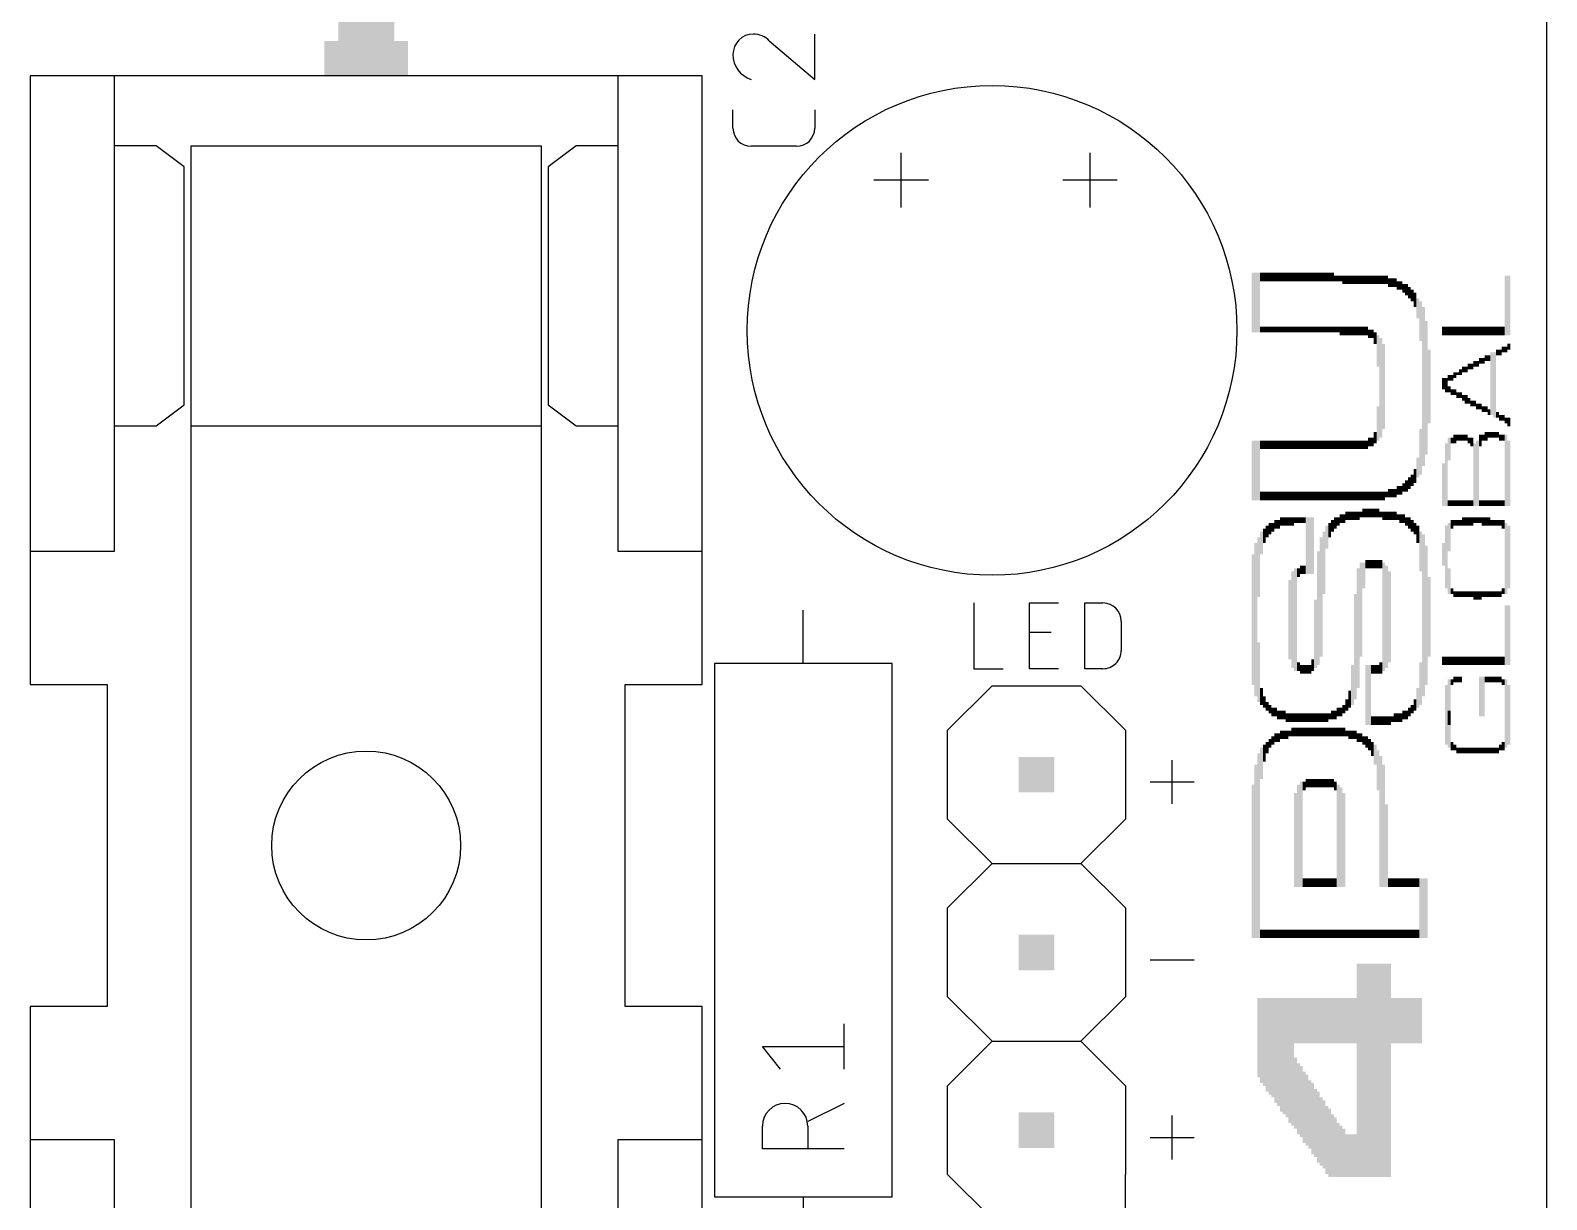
# Model space of a CAD drawing. Extents: x 0 to 90, y 0 to 113.
# Drawn here: x 68.33 to 90, y 15.2 to 31.91 of the extents above; entities that cross this region are included whole.
import ezdxf

# ---------------------------------------------------------------- set-up
doc = ezdxf.new("R2010")
doc.units = 0
for name, color, linetype in [('20', 30, 'CONTINUOUS'), ('21', 253, 'CONTINUOUS'), ('25', 253, 'CONTINUOUS'), ('51', 253, 'CONTINUOUS')]:
    doc.layers.add(name, color=color, linetype=linetype)

# ---------------------------------------------------------------- blocks, each defined once
blk = doc.blocks.new('RECT')
blk.add_solid([(-0.5, -0.5), (0.5, -0.5), (-0.5, 0.5), (0.5, 0.5)])

msp = doc.modelspace()

# ---------------------------------------------------------------- linework, layer by layer
at = {"layer": '20'}
msp.add_line((90, 0), (90, 84), dxfattribs=at)
msp.add_circle((73.1287, 20.26), 1.35, dxfattribs=at)
at = {"layer": '21'}
for p, q in [((69.5288, 31.26), (68.3287, 31.26)), ((68.3287, 31.26), (68.3287, 24.46)), ((77.9288, 31.26), (69.5288, 31.26)), ((69.5288, 31.26), (69.5288, 30.26)), ((76.7288, 24.46), (76.7288, 31.26)), ((77.9288, 24.46), (77.9288, 31.26)), ((69.5288, 30.26), (69.5288, 26.26)), ((70.1287, 30.26), (69.5288, 30.26)), ((70.5288, 29.96), (70.1287, 30.26)), ((70.6287, 26.26), (70.6287, 30.26)), ((70.6287, 30.26), (75.6287, 30.26)), ((70.6287, 26.26), (70.6287, 30.26)), ((75.6287, 30.26), (75.6287, 26.26)), ((75.6287, 30.26), (75.6287, 26.26)), ((76.1287, 30.26), (75.7288, 29.96)), ((76.7288, 30.26), (76.1287, 30.26)), ((80.7748, 29.3804), (80.7748, 30.1593)), ((83.4736, 29.3803), (83.4736, 30.1592)), ((70.5288, 26.56), (70.5288, 29.96)), ((75.7288, 29.96), (75.7288, 26.56)), ((81.1642, 29.7698), (80.3853, 29.7698)), ((83.863, 29.7697), (83.0841, 29.7697)), ((70.1287, 26.26), (70.5288, 26.56)), ((75.7288, 26.56), (76.1287, 26.26)), ((69.5288, 26.26), (69.5288, 24.46)), ((69.5288, 26.26), (70.1287, 26.26)), ((70.6287, 14.26), (70.6287, 26.26)), ((70.6287, 26.26), (75.6287, 26.26)), ((75.6287, 26.26), (75.6287, 14.26)), ((76.1287, 26.26), (76.7288, 26.26)), ((68.3287, 24.46), (68.3287, 22.56)), ((69.5288, 24.46), (68.3287, 24.46)), ((77.9288, 24.46), (76.7288, 24.46)), ((77.9288, 22.56), (77.9288, 24.46)), ((79.375, 22.86), (79.375, 23.622)), ((81.8148, 23.7267), (81.8148, 22.7869)), ((82.6073, 22.7869), (82.6073, 23.7267)), ((82.6073, 23.7267), (83.025, 23.7267)), ((83.398, 22.7869), (83.398, 23.7267)), ((83.398, 23.7267), (83.6591, 23.7267)), ((83.9202, 23.4656), (83.9202, 23.0479)), ((82.6073, 23.309), (82.9206, 23.309)), ((78.105, 22.86), (78.105, 15.24)), ((80.645, 22.86), (78.105, 22.86)), ((80.645, 15.24), (80.645, 22.86)), ((81.8148, 22.7869), (82.2325, 22.7869)), ((83.025, 22.7869), (82.6073, 22.7869)), ((83.6591, 22.7869), (83.398, 22.7869)), ((68.3287, 22.56), (69.4288, 22.56)), ((69.4288, 22.56), (69.4288, 17.96)), ((76.8287, 17.96), (76.8287, 22.56)), ((76.8287, 22.56), (77.9288, 22.56)), ((81.4387, 21.9075), (82.0738, 22.5425)), ((82.0738, 22.5425), (83.3438, 22.5425)), ((83.3438, 22.5425), (83.9788, 21.9075)), ((81.4387, 20.6375), (81.4387, 21.9075)), ((83.9788, 21.9075), (83.9788, 20.6375)), ((84.6476, 20.8548), (84.6476, 21.4813)), ((84.3344, 21.1681), (84.9609, 21.1681)), ((82.0738, 20.0025), (81.4387, 20.6375)), ((83.9788, 20.6375), (83.3438, 20.0025)), ((81.4387, 19.3675), (82.0738, 20.0025)), ((82.0738, 20.0025), (83.3438, 20.0025)), ((83.3438, 20.0025), (83.9788, 19.3675)), ((81.4387, 18.0975), (81.4387, 19.3675)), ((83.9788, 19.3675), (83.9788, 18.0975)), ((84.3344, 18.6281), (84.9609, 18.6281)), ((82.0738, 17.4625), (81.4387, 18.0975)), ((83.9788, 18.0975), (83.3438, 17.4625)), ((69.4288, 17.96), (68.3287, 17.96)), ((68.3287, 17.96), (68.3287, 16.06)), ((77.9288, 17.96), (76.8287, 17.96)), ((77.9288, 16.06), (77.9288, 17.96)), ((81.4387, 16.8275), (82.0738, 17.4625)), ((82.0738, 17.4625), (83.3438, 17.4625)), ((83.3438, 17.4625), (83.9788, 16.8275)), ((81.4387, 15.5575), (81.4387, 16.8275)), ((83.9788, 16.8275), (83.9788, 15.5575)), ((84.6476, 15.7748), (84.6476, 16.4013)), ((68.3287, 16.06), (68.3287, 9.26)), ((68.3287, 16.06), (69.5288, 16.06)), ((69.5288, 16.06), (69.5288, 9.26)), ((76.7288, 14.26), (76.7288, 16.06)), ((76.7288, 16.06), (77.9288, 16.06)), ((77.9288, 9.26), (77.9288, 16.06)), ((84.3344, 16.0881), (84.9609, 16.0881)), ((81.4387, 15.5575), (82.0738, 14.9225)), ((83.9788, 14.9225), (83.9788, 15.5575)), ((78.105, 15.24), (80.645, 15.24)), ((79.375, 15.24), (79.375, 14.478))]:
    msp.add_line(p, q, dxfattribs=at)
msp.add_circle((82.0738, 27.6225), 3.5, dxfattribs=at)
for centre, start, end in [((83.6591, 23.4656), 0, 90), ((83.6591, 23.0479), 269.9993, 0)]:
    msp.add_arc(centre, 0.2611, start, end, dxfattribs=at)
at = {"layer": '25'}
for p, q in [((79.5393, 31.2088), (79.5393, 31.858)), ((78.8901, 31.7606), (79.5393, 31.2088)), ((78.3709, 30.5127), (78.3709, 30.7723)), ((79.5393, 30.7723), (79.5393, 30.5127)), ((79.2796, 30.253), (78.6305, 30.253)), ((79.9592, 17.0614), (79.9592, 17.7105)), ((79.0504, 17.0614), (78.7908, 17.386)), ((78.7908, 17.386), (79.9592, 17.386)), ((79.9592, 16.5749), (79.4399, 16.3153)), ((78.7908, 15.9258), (78.7908, 16.2504)), ((79.4399, 16.2504), (79.4399, 15.9258)), ((79.9592, 15.9258), (78.7908, 15.9258))]:
    msp.add_line(p, q, dxfattribs=at)
for centre, radius, start, end in [((78.663, 31.5659), 0.2921, 90, 180), ((78.663, 31.5442), 0.3137, 43.6034, 90.0002), ((78.7461, 31.5659), 0.3753, 180.0001, 252.0554), ((78.6305, 30.5127), 0.2596, 180.0014, 270), ((79.2796, 30.5127), 0.2596, 270, 0), ((79.1154, 16.2504), 0.3246, 0, 180)]:
    msp.add_arc(centre, radius, start, end, dxfattribs=at)

# ---------------------------------------------------------------- block references
at = {"layer": '21', "rotation": 90}
for p, xscale, yscale in [((73.1287, 31.51), 0.5, 1.2), ((85.8018, 28.0195), 0.8534, 0.0406), ((85.8424, 28.0195), 0.8534, 0.0406), ((85.883, 28.0195), 0.8534, 0.0406), ((85.9237, 28.3853), 0.1219, 0.0406), ((85.9643, 28.3853), 0.1219, 0.0406), ((86.005, 28.3853), 0.1219, 0.0406), ((86.0456, 28.3853), 0.1219, 0.0406), ((86.0862, 28.3853), 0.1219, 0.0406), ((86.1269, 28.3853), 0.1219, 0.0406), ((86.1675, 28.3853), 0.1219, 0.0406), ((86.2082, 28.3853), 0.1219, 0.0406), ((86.2488, 28.3853), 0.1219, 0.0406), ((86.2894, 28.3853), 0.1219, 0.0406), ((86.3301, 28.3853), 0.1219, 0.0406), ((86.3707, 28.3853), 0.1219, 0.0406), ((86.4114, 28.3853), 0.1219, 0.0406), ((86.452, 28.3853), 0.1219, 0.0406), ((86.4926, 28.3853), 0.1219, 0.0406), ((86.5333, 28.3853), 0.1219, 0.0406), ((86.5739, 28.3853), 0.1219, 0.0406), ((86.6146, 28.3853), 0.1219, 0.0406), ((86.6552, 28.3853), 0.1219, 0.0406), ((86.6958, 28.3853), 0.1219, 0.0406), ((86.7365, 28.3853), 0.1219, 0.0406), ((86.7771, 28.3853), 0.1219, 0.0406), ((86.8178, 28.3853), 0.1219, 0.0406), ((86.8584, 28.3853), 0.1219, 0.0406), ((86.899, 28.3853), 0.1219, 0.0406), ((86.9397, 28.3853), 0.1219, 0.0406), ((86.9803, 28.365), 0.0813, 0.0406), ((87.021, 28.365), 0.0813, 0.0406), ((87.0616, 28.365), 0.0813, 0.0406), ((87.1022, 28.3446), 0.1219, 0.0406), ((87.1429, 28.3446), 0.1219, 0.0406), ((87.1835, 28.3446), 0.1219, 0.0406), ((87.2242, 28.3446), 0.1219, 0.0406), ((87.2648, 28.3446), 0.1219, 0.0406), ((87.3054, 28.3446), 0.1219, 0.0406), ((87.3461, 28.3446), 0.1219, 0.0406), ((87.3867, 28.3446), 0.1219, 0.0406), ((87.4274, 28.3446), 0.1219, 0.0406), ((87.468, 28.3446), 0.1219, 0.0406), ((87.5086, 28.3446), 0.1219, 0.0406), ((87.5493, 28.3446), 0.1219, 0.0406), ((87.5899, 28.3446), 0.1219, 0.0406), ((87.6306, 28.3446), 0.1219, 0.0406), ((87.6712, 28.3446), 0.1219, 0.0406), ((87.7118, 28.3446), 0.1219, 0.0406), ((89.4187, 27.9789), 0.8534, 0.0406), ((89.4594, 27.9789), 0.8534, 0.0406), ((87.7525, 28.304), 0.1219, 0.0406), ((87.7931, 28.304), 0.1219, 0.0406), ((87.8338, 28.304), 0.1219, 0.0406), ((87.8744, 28.2634), 0.1219, 0.0406), ((87.915, 28.2634), 0.1219, 0.0406), ((87.9557, 28.2227), 0.1219, 0.0406), ((87.9963, 28.2024), 0.1626, 0.0406), ((88.037, 28.1618), 0.1626, 0.0406), ((88.0776, 28.1211), 0.1626, 0.0406), ((88.1182, 28.0602), 0.2032, 0.0406), ((88.1589, 27.9382), 0.2845, 0.0406), ((88.1995, 27.7554), 0.569, 0.0406), ((88.2402, 26.8206), 2.2758, 0.0406), ((88.2808, 26.8003), 1.9101, 0.0406), ((85.9237, 27.6334), 0.0813, 0.0406), ((85.9643, 27.6334), 0.0813, 0.0406), ((86.005, 27.6334), 0.0813, 0.0406), ((86.0456, 27.6334), 0.0813, 0.0406), ((86.0862, 27.6334), 0.0813, 0.0406), ((86.1269, 27.6334), 0.0813, 0.0406), ((86.1675, 27.6334), 0.0813, 0.0406), ((86.2082, 27.6334), 0.0813, 0.0406), ((86.2488, 27.6334), 0.0813, 0.0406), ((86.2894, 27.6334), 0.0813, 0.0406), ((86.3301, 27.6334), 0.0813, 0.0406), ((86.3707, 27.6334), 0.0813, 0.0406), ((86.4114, 27.6334), 0.0813, 0.0406), ((86.452, 27.6334), 0.0813, 0.0406), ((86.4926, 27.6334), 0.0813, 0.0406), ((86.5333, 27.6334), 0.0813, 0.0406), ((86.5739, 27.6334), 0.0813, 0.0406), ((86.6146, 27.6334), 0.0813, 0.0406), ((86.6552, 27.6334), 0.0813, 0.0406), ((86.6958, 27.6334), 0.0813, 0.0406), ((86.7365, 27.6334), 0.0813, 0.0406), ((86.7771, 27.6334), 0.0813, 0.0406), ((86.8178, 27.6334), 0.0813, 0.0406), ((86.8584, 27.6334), 0.0813, 0.0406), ((86.899, 27.6334), 0.0813, 0.0406), ((86.9397, 27.6334), 0.0813, 0.0406), ((86.9803, 27.6334), 0.0813, 0.0406), ((87.021, 27.6334), 0.0813, 0.0406), ((87.0616, 27.6131), 0.1219, 0.0406), ((87.1022, 27.6131), 0.1219, 0.0406), ((87.1429, 27.6131), 0.1219, 0.0406), ((87.1835, 27.6131), 0.1219, 0.0406), ((87.2242, 27.6131), 0.1219, 0.0406), ((87.2648, 27.6131), 0.1219, 0.0406), ((87.3054, 27.6131), 0.1219, 0.0406), ((87.3461, 27.6131), 0.1219, 0.0406), ((87.3867, 27.6131), 0.1219, 0.0406), ((87.4274, 27.6131), 0.1219, 0.0406), ((87.468, 27.5725), 0.1219, 0.0406), ((87.5086, 27.5725), 0.1219, 0.0406), ((87.5493, 27.5115), 0.1626, 0.0406), ((87.5899, 27.3286), 0.447, 0.0406), ((88.5246, 27.6131), 0.1219, 0.0406), ((88.5653, 27.6131), 0.1219, 0.0406), ((88.6059, 27.6131), 0.1219, 0.0406), ((88.6466, 27.6131), 0.1219, 0.0406), ((88.6872, 27.6131), 0.1219, 0.0406), ((88.7278, 27.6131), 0.1219, 0.0406), ((88.7685, 27.6131), 0.1219, 0.0406), ((88.8091, 27.6131), 0.1219, 0.0406), ((88.8498, 27.6131), 0.1219, 0.0406), ((88.8904, 27.6131), 0.1219, 0.0406), ((88.931, 27.6131), 0.1219, 0.0406), ((88.9717, 27.6131), 0.1219, 0.0406), ((89.0123, 27.6131), 0.1219, 0.0406), ((89.053, 27.6131), 0.1219, 0.0406), ((89.0936, 27.6131), 0.1219, 0.0406), ((89.1342, 27.6131), 0.1219, 0.0406), ((89.1749, 27.6131), 0.1219, 0.0406), ((89.2155, 27.6131), 0.1219, 0.0406), ((89.2562, 27.6131), 0.1219, 0.0406), ((89.2968, 27.6131), 0.1219, 0.0406), ((89.3374, 27.6131), 0.1219, 0.0406), ((89.3781, 27.6131), 0.1219, 0.0406), ((87.6306, 26.8003), 1.4224, 0.0406), ((87.6712, 26.8206), 1.2192, 0.0406), ((88.3214, 26.8206), 1.0566, 0.0406), ((89.2155, 26.8613), 0.8941, 0.0406), ((89.2562, 26.841), 0.9347, 0.0406), ((89.2968, 27.3083), 0.0813, 0.0406), ((89.3374, 27.3083), 0.0813, 0.0406), ((89.3781, 27.349), 0.0813, 0.0406), ((89.4187, 27.349), 0.0813, 0.0406), ((89.4594, 27.3896), 0.0813, 0.0406), ((88.8091, 27.0645), 0.0813, 0.0406), ((88.8498, 27.0645), 0.0813, 0.0406), ((88.8904, 27.1051), 0.0813, 0.0406), ((88.931, 27.1051), 0.0813, 0.0406), ((88.9717, 27.1458), 0.0813, 0.0406), ((89.0123, 27.1458), 0.0813, 0.0406), ((89.053, 27.1864), 0.0813, 0.0406), ((89.0936, 27.1864), 0.0813, 0.0406), ((89.1342, 27.227), 0.0813, 0.0406), ((89.1749, 27.227), 0.0813, 0.0406), ((88.5246, 26.8613), 0.1626, 0.0406), ((88.5653, 26.841), 0.2032, 0.0406), ((88.6059, 26.9426), 0.0813, 0.0406), ((88.6466, 26.9426), 0.0813, 0.0406), ((88.6872, 26.9832), 0.0813, 0.0406), ((88.7278, 27.0035), 0.0406, 0.0406), ((88.7685, 27.0238), 0.0813, 0.0406), ((88.6059, 26.78), 0.0813, 0.0406), ((88.6466, 26.7394), 0.0813, 0.0406), ((88.6872, 26.7394), 0.0813, 0.0406), ((88.7278, 26.6987), 0.0813, 0.0406), ((88.7685, 26.6987), 0.0813, 0.0406), ((88.8091, 26.6581), 0.0813, 0.0406), ((88.8498, 26.6378), 0.1219, 0.0406), ((88.8904, 26.6174), 0.0813, 0.0406), ((87.5899, 26.2923), 0.4877, 0.0406), ((88.931, 26.5768), 0.0813, 0.0406), ((88.9717, 26.5768), 0.0813, 0.0406), ((89.0123, 26.5362), 0.0813, 0.0406), ((89.053, 26.5362), 0.0813, 0.0406), ((89.0936, 26.4955), 0.0813, 0.0406), ((89.1342, 26.4955), 0.0813, 0.0406), ((89.1749, 26.4549), 0.0813, 0.0406), ((89.2968, 26.4142), 0.0813, 0.0406), ((89.3374, 26.3736), 0.0813, 0.0406), ((89.3781, 26.3736), 0.0813, 0.0406), ((89.4187, 26.333), 0.0813, 0.0406), ((89.4594, 26.3126), 0.1219, 0.0406), ((85.8018, 25.6218), 0.8534, 0.0406), ((85.8424, 25.6218), 0.8534, 0.0406), ((85.883, 25.6218), 0.8534, 0.0406), ((85.9237, 25.9875), 0.1219, 0.0406), ((85.9643, 25.9875), 0.1219, 0.0406), ((86.005, 25.9875), 0.1219, 0.0406), ((86.0456, 25.9875), 0.1219, 0.0406), ((86.0862, 25.9875), 0.1219, 0.0406), ((86.1269, 25.9875), 0.1219, 0.0406), ((86.1675, 25.9875), 0.1219, 0.0406), ((86.2082, 25.9875), 0.1219, 0.0406), ((86.2488, 25.9875), 0.1219, 0.0406), ((86.2894, 25.9875), 0.1219, 0.0406), ((86.3301, 25.9875), 0.1219, 0.0406), ((86.3707, 25.9875), 0.1219, 0.0406), ((86.4114, 25.9875), 0.1219, 0.0406), ((86.452, 25.9875), 0.1219, 0.0406), ((86.4926, 25.9875), 0.1219, 0.0406), ((86.5333, 25.9875), 0.1219, 0.0406), ((86.5739, 25.9875), 0.1219, 0.0406), ((86.6146, 25.9875), 0.1219, 0.0406), ((86.6552, 25.9875), 0.1219, 0.0406), ((86.6958, 25.9875), 0.1219, 0.0406), ((86.7365, 25.9875), 0.1219, 0.0406), ((86.7771, 25.9875), 0.1219, 0.0406), ((86.8178, 25.9875), 0.1219, 0.0406), ((86.8584, 25.9875), 0.1219, 0.0406), ((86.899, 25.9875), 0.1219, 0.0406), ((86.9397, 25.9875), 0.1219, 0.0406), ((86.9803, 25.9875), 0.1219, 0.0406), ((87.021, 25.9875), 0.1219, 0.0406), ((87.0616, 25.9875), 0.1219, 0.0406), ((87.1022, 25.9875), 0.1219, 0.0406), ((87.1429, 25.9875), 0.1219, 0.0406), ((87.1835, 25.9875), 0.1219, 0.0406), ((87.2242, 25.9875), 0.1219, 0.0406), ((87.2648, 25.9875), 0.1219, 0.0406), ((87.3054, 25.9875), 0.1219, 0.0406), ((87.3461, 25.9875), 0.1219, 0.0406), ((87.3867, 25.9875), 0.1219, 0.0406), ((87.4274, 25.9875), 0.1219, 0.0406), ((87.468, 26.0282), 0.1219, 0.0406), ((87.5086, 26.0282), 0.1219, 0.0406), ((87.5493, 26.0891), 0.1626, 0.0406), ((88.1995, 25.8859), 0.6502, 0.0406), ((88.5653, 25.5608), 0.8941, 0.0406), ((88.6059, 25.9266), 0.3251, 0.0406), ((88.6466, 26.0485), 0.0813, 0.0406), ((88.6872, 26.0688), 0.1219, 0.0406), ((88.7278, 26.0891), 0.0813, 0.0406), ((88.7685, 26.0891), 0.0813, 0.0406), ((88.8091, 26.0891), 0.0813, 0.0406), ((88.8498, 26.0891), 0.0813, 0.0406), ((88.8904, 26.0485), 0.0813, 0.0406), ((88.931, 26.0282), 0.1219, 0.0406), ((88.9717, 25.5608), 0.8941, 0.0406), ((89.0123, 25.5811), 0.9347, 0.0406), ((89.053, 26.0485), 0.1626, 0.0406), ((89.0936, 26.0891), 0.0813, 0.0406), ((89.1342, 26.1094), 0.1219, 0.0406), ((89.1749, 26.1298), 0.0813, 0.0406), ((89.2155, 26.1298), 0.0813, 0.0406), ((89.2562, 26.1298), 0.0813, 0.0406), ((89.2968, 26.1298), 0.0813, 0.0406), ((89.3374, 26.0891), 0.0813, 0.0406), ((89.3781, 26.0891), 0.0813, 0.0406), ((89.4187, 25.6218), 1.016, 0.0406), ((89.4594, 25.5811), 0.9347, 0.0406), ((88.1589, 25.6624), 0.2845, 0.0406), ((88.1182, 25.5405), 0.2032, 0.0406), ((88.5246, 25.4186), 0.6096, 0.0406), ((87.7525, 25.2966), 0.1219, 0.0406), ((87.7931, 25.2966), 0.1219, 0.0406), ((87.8338, 25.2966), 0.1219, 0.0406), ((87.8744, 25.3373), 0.1219, 0.0406), ((87.915, 25.3373), 0.1219, 0.0406), ((87.9557, 25.3779), 0.1219, 0.0406), ((87.9963, 25.3982), 0.1626, 0.0406), ((88.037, 25.4389), 0.1626, 0.0406), ((88.0776, 25.4795), 0.1626, 0.0406), ((85.9237, 25.256), 0.1219, 0.0406), ((85.9643, 25.256), 0.1219, 0.0406), ((86.005, 25.256), 0.1219, 0.0406), ((86.0456, 25.256), 0.1219, 0.0406), ((86.0862, 25.256), 0.1219, 0.0406), ((86.1269, 25.256), 0.1219, 0.0406), ((86.1675, 25.256), 0.1219, 0.0406), ((86.2082, 25.256), 0.1219, 0.0406), ((86.2488, 25.256), 0.1219, 0.0406), ((86.2894, 25.256), 0.1219, 0.0406), ((86.3301, 25.256), 0.1219, 0.0406), ((86.3707, 25.256), 0.1219, 0.0406), ((86.4114, 25.256), 0.1219, 0.0406), ((86.452, 25.256), 0.1219, 0.0406), ((86.4926, 25.256), 0.1219, 0.0406), ((86.5333, 25.256), 0.1219, 0.0406), ((86.5739, 25.256), 0.1219, 0.0406), ((86.6146, 25.256), 0.1219, 0.0406), ((86.6552, 25.256), 0.1219, 0.0406), ((86.6958, 25.256), 0.1219, 0.0406), ((86.7365, 25.256), 0.1219, 0.0406), ((86.7771, 25.256), 0.1219, 0.0406), ((86.8178, 25.256), 0.1219, 0.0406), ((86.8584, 25.256), 0.1219, 0.0406), ((86.899, 25.256), 0.1219, 0.0406), ((86.9397, 25.256), 0.1219, 0.0406), ((86.9803, 25.256), 0.1219, 0.0406), ((87.021, 25.256), 0.1219, 0.0406), ((87.0616, 25.256), 0.1219, 0.0406), ((87.1022, 25.256), 0.1219, 0.0406), ((87.1429, 25.256), 0.1219, 0.0406), ((87.1835, 25.256), 0.1219, 0.0406), ((87.2242, 25.256), 0.1219, 0.0406), ((87.2648, 25.256), 0.1219, 0.0406), ((87.3054, 25.256), 0.1219, 0.0406), ((87.3461, 25.256), 0.1219, 0.0406), ((87.3867, 25.256), 0.1219, 0.0406), ((87.4274, 25.256), 0.1219, 0.0406), ((87.468, 25.256), 0.1219, 0.0406), ((87.5086, 25.256), 0.1219, 0.0406), ((87.5493, 25.256), 0.1219, 0.0406), ((87.5899, 25.256), 0.1219, 0.0406), ((87.6306, 25.256), 0.1219, 0.0406), ((87.6712, 25.256), 0.1219, 0.0406), ((87.7118, 25.2763), 0.0813, 0.0406), ((88.6059, 25.1544), 0.0813, 0.0406), ((88.6466, 25.1544), 0.0813, 0.0406), ((88.6872, 25.1544), 0.0813, 0.0406), ((88.7278, 25.1544), 0.0813, 0.0406), ((88.7685, 25.1544), 0.0813, 0.0406), ((88.8091, 25.1544), 0.0813, 0.0406), ((88.8498, 25.1544), 0.0813, 0.0406), ((88.8904, 25.1544), 0.0813, 0.0406), ((88.931, 25.1544), 0.0813, 0.0406), ((89.053, 25.1544), 0.0813, 0.0406), ((89.0936, 25.1544), 0.0813, 0.0406), ((89.1342, 25.1544), 0.0813, 0.0406), ((89.1749, 25.1544), 0.0813, 0.0406), ((89.2155, 25.1544), 0.0813, 0.0406), ((89.2562, 25.1544), 0.0813, 0.0406), ((89.2968, 25.1544), 0.0813, 0.0406), ((89.3374, 25.1544), 0.0813, 0.0406), ((89.3781, 25.1544), 0.0813, 0.0406), ((86.2082, 24.8902), 0.1219, 0.0406), ((86.2488, 24.8902), 0.1219, 0.0406), ((86.2894, 24.8902), 0.1219, 0.0406), ((86.3301, 24.8902), 0.1219, 0.0406), ((86.3707, 24.8902), 0.1219, 0.0406), ((86.4114, 24.9106), 0.0813, 0.0406), ((86.452, 24.9106), 0.0813, 0.0406), ((86.4926, 24.9106), 0.0813, 0.0406), ((86.5333, 24.9106), 0.0813, 0.0406), ((86.5739, 24.5448), 0.8128, 0.0406), ((86.6146, 24.5448), 0.8128, 0.0406), ((86.6552, 24.5448), 0.8128, 0.0406), ((86.9803, 24.8699), 0.1626, 0.0406), ((87.021, 24.8902), 0.1219, 0.0406), ((87.0616, 24.9309), 0.1219, 0.0406), ((87.1022, 24.9309), 0.1219, 0.0406), ((87.1429, 24.9715), 0.1219, 0.0406), ((87.1835, 24.9715), 0.1219, 0.0406), ((87.2242, 24.9715), 0.1219, 0.0406), ((87.2648, 24.9715), 0.1219, 0.0406), ((87.3054, 24.9715), 0.1219, 0.0406), ((87.3461, 24.9918), 0.0813, 0.0406), ((87.3867, 25.0122), 0.1219, 0.0406), ((87.4274, 25.0122), 0.1219, 0.0406), ((87.468, 25.0122), 0.1219, 0.0406), ((87.5086, 25.0122), 0.1219, 0.0406), ((87.5493, 25.0122), 0.1219, 0.0406), ((87.5899, 25.0122), 0.1219, 0.0406), ((87.6306, 24.9918), 0.0813, 0.0406), ((87.6712, 24.9715), 0.1219, 0.0406), ((87.7118, 24.9715), 0.1219, 0.0406), ((87.7525, 24.9715), 0.1219, 0.0406), ((87.7931, 24.9715), 0.1219, 0.0406), ((87.8338, 24.9715), 0.1219, 0.0406), ((87.8744, 24.9512), 0.0813, 0.0406), ((87.915, 24.9309), 0.1219, 0.0406), ((87.9557, 24.9309), 0.1219, 0.0406), ((87.9963, 24.8902), 0.1219, 0.0406), ((88.037, 24.8699), 0.1626, 0.0406), ((88.8091, 24.8902), 0.1219, 0.0406), ((88.8498, 24.8902), 0.1219, 0.0406), ((88.8904, 24.8902), 0.1219, 0.0406), ((88.931, 24.8902), 0.1219, 0.0406), ((88.9717, 24.9106), 0.0813, 0.0406), ((89.0123, 24.9106), 0.0813, 0.0406), ((89.053, 24.9106), 0.0813, 0.0406), ((89.0936, 24.8902), 0.1219, 0.0406), ((89.1342, 24.8902), 0.1219, 0.0406), ((89.1749, 24.8902), 0.1219, 0.0406), ((85.9237, 24.5854), 0.3251, 0.0406), ((85.9643, 24.687), 0.2032, 0.0406), ((86.005, 24.748), 0.1626, 0.0406), ((86.0456, 24.7886), 0.1626, 0.0406), ((86.0862, 24.809), 0.1219, 0.0406), ((86.1269, 24.8496), 0.1219, 0.0406), ((86.1675, 24.8496), 0.1219, 0.0406), ((86.8178, 24.301), 0.8941, 0.0406), ((86.8584, 24.6667), 0.3251, 0.0406), ((86.899, 24.7683), 0.2032, 0.0406), ((86.9397, 24.8293), 0.1626, 0.0406), ((88.0776, 24.8293), 0.1626, 0.0406), ((88.1182, 24.7886), 0.1626, 0.0406), ((88.1589, 24.7074), 0.2438, 0.0406), ((88.1995, 24.4635), 0.569, 0.0406), ((88.2402, 23.5491), 2.3165, 0.0406), ((88.5653, 24.3822), 0.8941, 0.0406), ((88.6059, 24.6667), 0.4064, 0.0406), ((88.6466, 24.8496), 0.1219, 0.0406), ((88.6872, 24.8699), 0.0813, 0.0406), ((88.7278, 24.8699), 0.0813, 0.0406), ((88.7685, 24.8699), 0.0813, 0.0406), ((89.2155, 24.8699), 0.0813, 0.0406), ((89.2562, 24.8699), 0.0813, 0.0406), ((89.2968, 24.8699), 0.0813, 0.0406), ((89.3374, 24.8699), 0.0813, 0.0406), ((89.3781, 24.8496), 0.1219, 0.0406), ((89.4187, 24.3619), 1.016, 0.0406), ((89.4594, 24.3822), 0.8941, 0.0406), ((85.8424, 23.4882), 2.1946, 0.0406), ((85.883, 24.24), 0.8534, 0.0406), ((86.7771, 23.8133), 1.7069, 0.0406), ((88.2808, 23.5491), 1.9914, 0.0406), ((88.5246, 24.4229), 0.3251, 0.0406), ((85.8018, 23.4882), 1.8694, 0.0406), ((86.7365, 23.6507), 1.6256, 0.0406), ((87.3461, 23.6304), 1.3411, 0.0406), ((87.3867, 24.1181), 0.3658, 0.0406), ((87.4274, 24.2806), 0.1219, 0.0406), ((87.468, 24.2806), 0.1219, 0.0406), ((87.5086, 24.2806), 0.1219, 0.0406), ((87.5493, 24.2806), 0.1219, 0.0406), ((87.5899, 24.2806), 0.1219, 0.0406), ((87.6306, 24.2806), 0.1219, 0.0406), ((87.6712, 23.5288), 1.5443, 0.0406), ((86.3301, 23.4882), 1.1379, 0.0406), ((86.3707, 23.4882), 1.3818, 0.0406), ((86.4114, 23.4882), 1.463, 0.0406), ((86.452, 24.1587), 0.1219, 0.0406), ((86.4926, 24.1994), 0.1219, 0.0406), ((86.5333, 24.1994), 0.1219, 0.0406), ((87.3054, 23.3662), 1.7069, 0.0406), ((87.7118, 23.5288), 1.463, 0.0406), ((87.7525, 23.5288), 1.3005, 0.0406), ((88.3214, 23.5288), 1.1379, 0.0406), ((88.6059, 24.0368), 0.3658, 0.0406), ((87.2648, 23.1021), 1.5037, 0.0406), ((88.6466, 23.8946), 0.0813, 0.0406), ((88.6872, 23.8539), 0.0813, 0.0406), ((88.7278, 23.8539), 0.0813, 0.0406), ((88.7685, 23.8539), 0.0813, 0.0406), ((88.8091, 23.8539), 0.0813, 0.0406), ((88.8498, 23.8539), 0.0813, 0.0406), ((88.8904, 23.8539), 0.0813, 0.0406), ((88.931, 23.8539), 0.0813, 0.0406), ((88.9717, 23.8336), 0.1219, 0.0406), ((89.0123, 23.8336), 0.1219, 0.0406), ((89.053, 23.8336), 0.1219, 0.0406), ((89.0936, 23.8539), 0.0813, 0.0406), ((89.1342, 23.8539), 0.0813, 0.0406), ((89.1749, 23.8539), 0.0813, 0.0406), ((89.2155, 23.8539), 0.0813, 0.0406), ((89.2562, 23.8539), 0.0813, 0.0406), ((89.2968, 23.8539), 0.0813, 0.0406), ((89.3374, 23.8539), 0.0813, 0.0406), ((89.3781, 23.8946), 0.0813, 0.0406), ((86.6958, 23.285), 0.9754, 0.0406), ((89.4187, 23.2646), 0.8534, 0.0406), ((89.4594, 23.2646), 0.8534, 0.0406), ((85.883, 22.7363), 0.8534, 0.0406), ((86.452, 22.8176), 0.1219, 0.0406), ((86.4926, 22.777), 0.1219, 0.0406), ((86.5333, 22.777), 0.1219, 0.0406), ((86.5739, 22.777), 0.1219, 0.0406), ((86.6146, 22.777), 0.1219, 0.0406), ((86.6552, 22.8379), 0.1626, 0.0406), ((87.2242, 22.5534), 0.569, 0.0406), ((87.4274, 22.4112), 0.8534, 0.0406), ((87.468, 22.4112), 0.8534, 0.0406), ((87.5086, 22.777), 0.1219, 0.0406), ((87.5493, 22.777), 0.1219, 0.0406), ((87.5899, 22.777), 0.1219, 0.0406), ((87.6306, 22.7973), 0.1626, 0.0406), ((88.1995, 22.5738), 0.6096, 0.0406), ((88.5246, 22.8989), 0.1219, 0.0406), ((88.5653, 22.8989), 0.1219, 0.0406), ((88.6059, 22.8989), 0.1219, 0.0406), ((88.6466, 22.8989), 0.1219, 0.0406), ((88.6872, 22.8989), 0.1219, 0.0406), ((88.7278, 22.8989), 0.1219, 0.0406), ((88.7685, 22.8989), 0.1219, 0.0406), ((88.8091, 22.8989), 0.1219, 0.0406), ((88.8498, 22.8989), 0.1219, 0.0406), ((88.8904, 22.8989), 0.1219, 0.0406), ((88.931, 22.8989), 0.1219, 0.0406), ((88.9717, 22.8989), 0.1219, 0.0406), ((89.0123, 22.8989), 0.1219, 0.0406), ((89.053, 22.8989), 0.1219, 0.0406), ((89.0936, 22.8989), 0.1219, 0.0406), ((89.1342, 22.8989), 0.1219, 0.0406), ((89.1749, 22.8989), 0.1219, 0.0406), ((89.2155, 22.8989), 0.1219, 0.0406), ((89.2562, 22.8989), 0.1219, 0.0406), ((89.2968, 22.8989), 0.1219, 0.0406), ((89.3374, 22.8989), 0.1219, 0.0406), ((89.3781, 22.8989), 0.1219, 0.0406), ((88.5653, 22.1267), 0.8534, 0.0406), ((88.6059, 22.4112), 0.447, 0.0406), ((88.6466, 22.5941), 0.0813, 0.0406), ((88.6872, 22.6347), 0.0813, 0.0406), ((88.7278, 22.6347), 0.0813, 0.0406), ((88.7685, 22.6347), 0.0813, 0.0406), ((89.053, 22.3909), 0.569, 0.0406), ((89.0936, 22.3909), 0.569, 0.0406), ((89.1342, 22.6347), 0.0813, 0.0406), ((89.1749, 22.6347), 0.0813, 0.0406), ((89.2155, 22.6347), 0.0813, 0.0406), ((89.2562, 22.6347), 0.0813, 0.0406), ((89.2968, 22.6347), 0.0813, 0.0406), ((89.3374, 22.6347), 0.0813, 0.0406), ((89.3781, 22.5941), 0.0813, 0.0406), ((89.4187, 22.147), 0.9754, 0.0406), ((89.4594, 22.1267), 0.8534, 0.0406), ((85.9237, 22.3909), 0.2438, 0.0406), ((85.9643, 22.3096), 0.1626, 0.0406), ((87.1429, 22.269), 0.1626, 0.0406), ((87.1835, 22.3502), 0.2438, 0.0406), ((88.1182, 22.269), 0.1626, 0.0406), ((88.1589, 22.3706), 0.2845, 0.0406), ((86.005, 22.2486), 0.1219, 0.0406), ((86.0456, 22.208), 0.1219, 0.0406), ((86.0862, 22.1674), 0.1219, 0.0406), ((86.1269, 22.1674), 0.1219, 0.0406), ((86.1675, 22.1267), 0.1219, 0.0406), ((86.2082, 22.1267), 0.1219, 0.0406), ((86.2488, 22.1267), 0.1219, 0.0406), ((86.2894, 22.0861), 0.1219, 0.0406), ((86.3301, 22.0861), 0.1219, 0.0406), ((86.3707, 22.0861), 0.1219, 0.0406), ((86.4114, 22.0861), 0.1219, 0.0406), ((86.452, 22.0861), 0.1219, 0.0406), ((86.4926, 22.0861), 0.1219, 0.0406), ((86.5333, 22.0861), 0.1219, 0.0406), ((86.5739, 22.0861), 0.1219, 0.0406), ((86.6146, 22.0861), 0.1219, 0.0406), ((86.6552, 22.0861), 0.1219, 0.0406), ((86.6958, 22.0861), 0.1219, 0.0406), ((86.7365, 22.0861), 0.1219, 0.0406), ((86.7771, 22.0861), 0.1219, 0.0406), ((86.8178, 22.0861), 0.1219, 0.0406), ((86.8584, 22.0861), 0.1219, 0.0406), ((86.899, 22.1064), 0.0813, 0.0406), ((86.9397, 22.1267), 0.1219, 0.0406), ((86.9803, 22.1267), 0.1219, 0.0406), ((87.021, 22.1674), 0.1219, 0.0406), ((87.0616, 22.1674), 0.1219, 0.0406), ((87.1022, 22.208), 0.1219, 0.0406), ((87.5086, 22.0454), 0.1219, 0.0406), ((87.5493, 22.0454), 0.1219, 0.0406), ((87.5899, 22.0454), 0.1219, 0.0406), ((87.6306, 22.0454), 0.1219, 0.0406), ((87.6712, 22.0454), 0.1219, 0.0406), ((87.7118, 22.0454), 0.1219, 0.0406), ((87.7525, 22.0454), 0.1219, 0.0406), ((87.7931, 22.0658), 0.0813, 0.0406), ((87.8338, 22.0861), 0.1219, 0.0406), ((87.8744, 22.0861), 0.1219, 0.0406), ((87.915, 22.0861), 0.1219, 0.0406), ((87.9557, 22.1267), 0.1219, 0.0406), ((87.9963, 22.1267), 0.1219, 0.0406), ((88.037, 22.1674), 0.1219, 0.0406), ((88.0776, 22.208), 0.1219, 0.0406), ((88.6059, 22.0861), 0.2032, 0.0406), ((86.2082, 21.8422), 0.1219, 0.0406), ((86.2488, 21.8422), 0.1219, 0.0406), ((86.2894, 21.8422), 0.1219, 0.0406), ((86.3301, 21.8626), 0.0813, 0.0406), ((86.3707, 21.8829), 0.1219, 0.0406), ((86.4114, 21.8829), 0.1219, 0.0406), ((86.452, 21.8829), 0.1219, 0.0406), ((86.4926, 21.8829), 0.1219, 0.0406), ((86.5333, 21.8829), 0.1219, 0.0406), ((86.5739, 21.8829), 0.1219, 0.0406), ((86.6146, 21.8829), 0.1219, 0.0406), ((86.6552, 21.8829), 0.1219, 0.0406), ((86.6958, 21.8829), 0.1219, 0.0406), ((86.7365, 21.8829), 0.1219, 0.0406), ((86.7771, 21.8829), 0.1219, 0.0406), ((86.8178, 21.8829), 0.1219, 0.0406), ((86.8584, 21.8829), 0.1219, 0.0406), ((86.899, 21.8829), 0.1219, 0.0406), ((86.9397, 21.8829), 0.1219, 0.0406), ((86.9803, 21.8829), 0.1219, 0.0406), ((87.021, 21.8829), 0.1219, 0.0406), ((87.0616, 21.8829), 0.1219, 0.0406), ((87.1022, 21.8829), 0.1219, 0.0406), ((87.1429, 21.8626), 0.0813, 0.0406), ((87.1835, 21.8422), 0.1219, 0.0406), ((87.2242, 21.8422), 0.1219, 0.0406), ((87.2648, 21.8422), 0.1219, 0.0406), ((88.6059, 21.8422), 0.3658, 0.0406), ((85.9643, 21.5781), 0.2438, 0.0406), ((86.005, 21.6594), 0.1626, 0.0406), ((86.0456, 21.7203), 0.1219, 0.0406), ((86.0862, 21.761), 0.1219, 0.0406), ((86.1269, 21.8016), 0.1219, 0.0406), ((86.1675, 21.8016), 0.1219, 0.0406), ((87.3054, 21.8016), 0.1219, 0.0406), ((87.3461, 21.8016), 0.1219, 0.0406), ((87.3867, 21.761), 0.1219, 0.0406), ((87.4274, 21.7406), 0.1626, 0.0406), ((87.468, 21.7), 0.1626, 0.0406), ((87.5086, 21.639), 0.2032, 0.0406), ((87.5493, 21.5578), 0.2845, 0.0406), ((88.6466, 21.6797), 0.1219, 0.0406), ((88.6872, 21.6594), 0.0813, 0.0406), ((89.3374, 21.6594), 0.0813, 0.0406), ((89.3781, 21.6797), 0.1219, 0.0406), ((85.883, 20.2573), 2.6416, 0.0406), ((85.9237, 21.4358), 0.447, 0.0406), ((87.5899, 21.3342), 0.569, 0.0406), ((87.6306, 20.6027), 1.8694, 0.0406), ((88.7278, 21.6187), 0.0813, 0.0406), ((88.7685, 21.6187), 0.0813, 0.0406), ((88.8091, 21.6187), 0.0813, 0.0406), ((88.8498, 21.6187), 0.0813, 0.0406), ((88.8904, 21.6187), 0.0813, 0.0406), ((88.931, 21.6187), 0.0813, 0.0406), ((88.9717, 21.6187), 0.0813, 0.0406), ((89.0123, 21.6187), 0.0813, 0.0406), ((89.053, 21.6187), 0.0813, 0.0406), ((89.0936, 21.6187), 0.0813, 0.0406), ((89.1342, 21.6187), 0.0813, 0.0406), ((89.1749, 21.6187), 0.0813, 0.0406), ((89.2155, 21.6187), 0.0813, 0.0406), ((89.2562, 21.6187), 0.0813, 0.0406), ((89.2968, 21.6187), 0.0813, 0.0406), ((85.8424, 20.176), 2.479, 0.0406), ((87.6712, 20.5418), 1.7475, 0.0406), ((85.8018, 20.0338), 2.1946, 0.0406), ((86.452, 20.3995), 1.463, 0.0406), ((86.4926, 20.4198), 1.5037, 0.0406), ((86.5333, 21.1107), 0.1219, 0.0406), ((86.5739, 21.1514), 0.1219, 0.0406), ((86.6146, 21.1514), 0.1219, 0.0406), ((86.6552, 21.1514), 0.1219, 0.0406), ((86.6958, 21.1514), 0.1219, 0.0406), ((86.7365, 21.1514), 0.1219, 0.0406), ((86.7771, 21.1514), 0.1219, 0.0406), ((86.8178, 21.1514), 0.1219, 0.0406), ((86.8584, 21.1514), 0.1219, 0.0406), ((86.899, 21.1514), 0.1219, 0.0406), ((86.9397, 21.1514), 0.1219, 0.0406), ((86.9803, 21.1107), 0.1219, 0.0406), ((87.021, 20.3995), 1.463, 0.0406), ((87.0616, 20.3792), 1.4224, 0.0406), ((86.4114, 20.3386), 1.3411, 0.0406), ((87.1022, 20.3386), 1.3411, 0.0406), ((87.7118, 20.2573), 1.1786, 0.0406), ((86.5333, 19.729), 0.1219, 0.0406), ((86.5739, 19.729), 0.1219, 0.0406), ((86.6146, 19.729), 0.1219, 0.0406), ((86.6552, 19.729), 0.1219, 0.0406), ((86.6958, 19.729), 0.1219, 0.0406), ((86.7365, 19.729), 0.1219, 0.0406), ((86.7771, 19.729), 0.1219, 0.0406), ((86.8178, 19.729), 0.1219, 0.0406), ((86.8584, 19.729), 0.1219, 0.0406), ((86.899, 19.729), 0.1219, 0.0406), ((86.9397, 19.729), 0.1219, 0.0406), ((86.9803, 19.729), 0.1219, 0.0406), ((87.7525, 19.729), 0.1219, 0.0406), ((87.7931, 19.729), 0.1219, 0.0406), ((87.8338, 19.729), 0.1219, 0.0406), ((87.8744, 19.729), 0.1219, 0.0406), ((87.915, 19.729), 0.1219, 0.0406), ((87.9557, 19.729), 0.1219, 0.0406), ((87.9963, 19.729), 0.1219, 0.0406), ((88.037, 19.729), 0.1219, 0.0406), ((88.0776, 19.729), 0.1219, 0.0406), ((88.1182, 19.729), 0.1219, 0.0406), ((88.1589, 19.729), 0.1219, 0.0406), ((88.1995, 19.3632), 0.8534, 0.0406), ((88.2402, 19.3632), 0.8534, 0.0406), ((88.2808, 19.3632), 0.8534, 0.0406), ((85.9237, 18.9974), 0.1219, 0.0406), ((85.9643, 18.9974), 0.1219, 0.0406), ((86.005, 18.9974), 0.1219, 0.0406), ((86.0456, 18.9974), 0.1219, 0.0406), ((86.0862, 18.9974), 0.1219, 0.0406), ((86.1269, 18.9974), 0.1219, 0.0406), ((86.1675, 18.9974), 0.1219, 0.0406), ((86.2082, 18.9974), 0.1219, 0.0406), ((86.2488, 18.9974), 0.1219, 0.0406), ((86.2894, 18.9974), 0.1219, 0.0406), ((86.3301, 18.9974), 0.1219, 0.0406), ((86.3707, 18.9974), 0.1219, 0.0406), ((86.4114, 18.9974), 0.1219, 0.0406), ((86.452, 18.9974), 0.1219, 0.0406), ((86.4926, 18.9974), 0.1219, 0.0406), ((86.5333, 18.9974), 0.1219, 0.0406), ((86.5739, 18.9974), 0.1219, 0.0406), ((86.6146, 18.9974), 0.1219, 0.0406), ((86.6552, 18.9974), 0.1219, 0.0406), ((86.6958, 18.9974), 0.1219, 0.0406), ((86.7365, 18.9974), 0.1219, 0.0406), ((86.7771, 18.9974), 0.1219, 0.0406), ((86.8178, 18.9974), 0.1219, 0.0406), ((86.8584, 18.9974), 0.1219, 0.0406), ((86.899, 18.9974), 0.1219, 0.0406), ((86.9397, 18.9974), 0.1219, 0.0406), ((86.9803, 18.9974), 0.1219, 0.0406), ((87.021, 18.9974), 0.1219, 0.0406), ((87.0616, 18.9974), 0.1219, 0.0406), ((87.1022, 18.9974), 0.1219, 0.0406), ((87.1429, 18.9974), 0.1219, 0.0406), ((87.1835, 18.9974), 0.1219, 0.0406), ((87.2242, 18.9974), 0.1219, 0.0406), ((87.2648, 18.9974), 0.1219, 0.0406), ((87.3054, 18.9974), 0.1219, 0.0406), ((87.3461, 18.9974), 0.1219, 0.0406), ((87.3867, 18.9974), 0.1219, 0.0406), ((87.4274, 18.9974), 0.1219, 0.0406), ((87.468, 18.9974), 0.1219, 0.0406), ((87.5086, 18.9974), 0.1219, 0.0406), ((87.5493, 18.9974), 0.1219, 0.0406), ((87.5899, 18.9974), 0.1219, 0.0406), ((87.6306, 18.9974), 0.1219, 0.0406), ((87.6712, 18.9974), 0.1219, 0.0406), ((87.7118, 18.9974), 0.1219, 0.0406), ((87.7525, 18.9974), 0.1219, 0.0406), ((87.7931, 18.9974), 0.1219, 0.0406), ((87.8338, 18.9974), 0.1219, 0.0406), ((87.8744, 18.9974), 0.1219, 0.0406), ((87.915, 18.9974), 0.1219, 0.0406), ((87.9557, 18.9974), 0.1219, 0.0406), ((87.9963, 18.9974), 0.1219, 0.0406), ((88.037, 18.9974), 0.1219, 0.0406), ((88.0776, 18.9974), 0.1219, 0.0406), ((88.1182, 18.9974), 0.1219, 0.0406), ((88.1589, 18.9974), 0.1219, 0.0406), ((87.3054, 17.0467), 3.048, 0.0406), ((87.3461, 17.0467), 3.048, 0.0406), ((87.3867, 17.0467), 3.048, 0.0406), ((87.4274, 17.0467), 3.048, 0.0406), ((87.468, 17.0467), 3.048, 0.0406), ((87.5086, 17.0467), 3.048, 0.0406), ((87.5493, 17.0467), 3.048, 0.0406), ((87.5899, 17.0467), 3.048, 0.0406), ((87.6306, 17.0467), 3.048, 0.0406), ((87.6712, 17.0467), 3.048, 0.0406), ((87.7118, 17.0467), 3.048, 0.0406), ((87.7525, 17.0467), 3.048, 0.0406), ((85.883, 17.5141), 1.1379, 0.0406), ((85.9237, 17.4734), 1.2192, 0.0406), ((85.9643, 17.4531), 1.2598, 0.0406), ((86.005, 17.4125), 1.3411, 0.0406), ((86.0456, 17.3922), 1.3818, 0.0406), ((86.0862, 17.3718), 1.4224, 0.0406), ((86.1269, 17.3312), 1.5037, 0.0406), ((86.1675, 17.3109), 1.5443, 0.0406), ((86.2082, 17.2702), 1.6256, 0.0406), ((86.2488, 17.2499), 1.6662, 0.0406), ((86.2894, 17.2296), 1.7069, 0.0406), ((86.3301, 17.189), 1.7882, 0.0406), ((86.3707, 17.1686), 1.8288, 0.0406), ((86.4114, 17.7579), 0.6502, 0.0406), ((86.452, 17.7579), 0.6502, 0.0406), ((86.4926, 17.7579), 0.6502, 0.0406), ((86.5333, 17.7579), 0.6502, 0.0406), ((86.5739, 17.7579), 0.6502, 0.0406), ((86.6146, 17.7579), 0.6502, 0.0406), ((86.6552, 17.7579), 0.6502, 0.0406), ((86.6958, 17.7579), 0.6502, 0.0406), ((86.7365, 17.7579), 0.6502, 0.0406), ((86.7771, 17.7579), 0.6502, 0.0406), ((86.8178, 17.7579), 0.6502, 0.0406), ((86.8584, 17.7579), 0.6502, 0.0406), ((86.899, 17.7579), 0.6502, 0.0406), ((86.9397, 17.7579), 0.6502, 0.0406), ((86.9803, 17.7579), 0.6502, 0.0406), ((87.021, 17.7579), 0.6502, 0.0406), ((87.0616, 17.7579), 0.6502, 0.0406), ((87.1022, 17.7579), 0.6502, 0.0406), ((87.1429, 17.7579), 0.6502, 0.0406), ((87.1835, 17.7579), 0.6502, 0.0406), ((87.2242, 17.7579), 0.6502, 0.0406), ((87.2648, 17.7579), 0.6502, 0.0406), ((87.7931, 17.7579), 0.6502, 0.0406), ((87.8338, 17.7579), 0.6502, 0.0406), ((87.8744, 17.7579), 0.6502, 0.0406), ((87.915, 17.7579), 0.6502, 0.0406), ((87.9557, 17.7579), 0.6502, 0.0406), ((87.9963, 17.7579), 0.6502, 0.0406), ((88.037, 17.7579), 0.6502, 0.0406), ((88.0776, 17.7579), 0.6502, 0.0406), ((88.1182, 17.7579), 0.6502, 0.0406), ((88.1589, 17.7579), 0.6502, 0.0406), ((88.1995, 17.7579), 0.6502, 0.0406), ((86.4114, 16.7216), 1.016, 0.0406), ((86.452, 16.6403), 1.016, 0.0406), ((86.4926, 16.5997), 1.016, 0.0406), ((86.5333, 16.5184), 1.016, 0.0406), ((86.5739, 16.4778), 1.016, 0.0406), ((86.6146, 16.4168), 0.9754, 0.0406), ((86.6552, 16.3558), 1.016, 0.0406), ((86.6958, 16.2949), 0.9754, 0.0406), ((86.7365, 16.2339), 1.016, 0.0406), ((86.7771, 16.173), 0.9754, 0.0406), ((86.8178, 16.1323), 0.9754, 0.0406), ((86.8584, 16.051), 0.9754, 0.0406), ((86.899, 16.0104), 0.9754, 0.0406), ((86.9397, 15.9698), 0.8941, 0.0406), ((86.9803, 15.9494), 0.8534, 0.0406), ((87.021, 15.9088), 0.7722, 0.0406), ((87.0616, 15.8885), 0.7315, 0.0406), ((87.1022, 15.8682), 0.6909, 0.0406), ((87.1429, 15.8275), 0.6096, 0.0406), ((87.1835, 15.8275), 0.6096, 0.0406), ((87.2242, 15.8275), 0.6096, 0.0406), ((87.2648, 15.8275), 0.6096, 0.0406)]:
    msp.add_blockref('RECT', p, dxfattribs=dict(at, xscale=xscale, yscale=yscale))
at = {"layer": '51', "rotation": 90}
for p, xscale, yscale in [((73.1287, 32.41), 1.3, 0.8), ((82.7088, 21.2725), 0.508, 0.508), ((82.7088, 18.7325), 0.508, 0.508), ((82.7088, 16.1925), 0.508, 0.508)]:
    msp.add_blockref('RECT', p, dxfattribs=dict(at, xscale=xscale, yscale=yscale))

doc.saveas('drawing.dxf')
